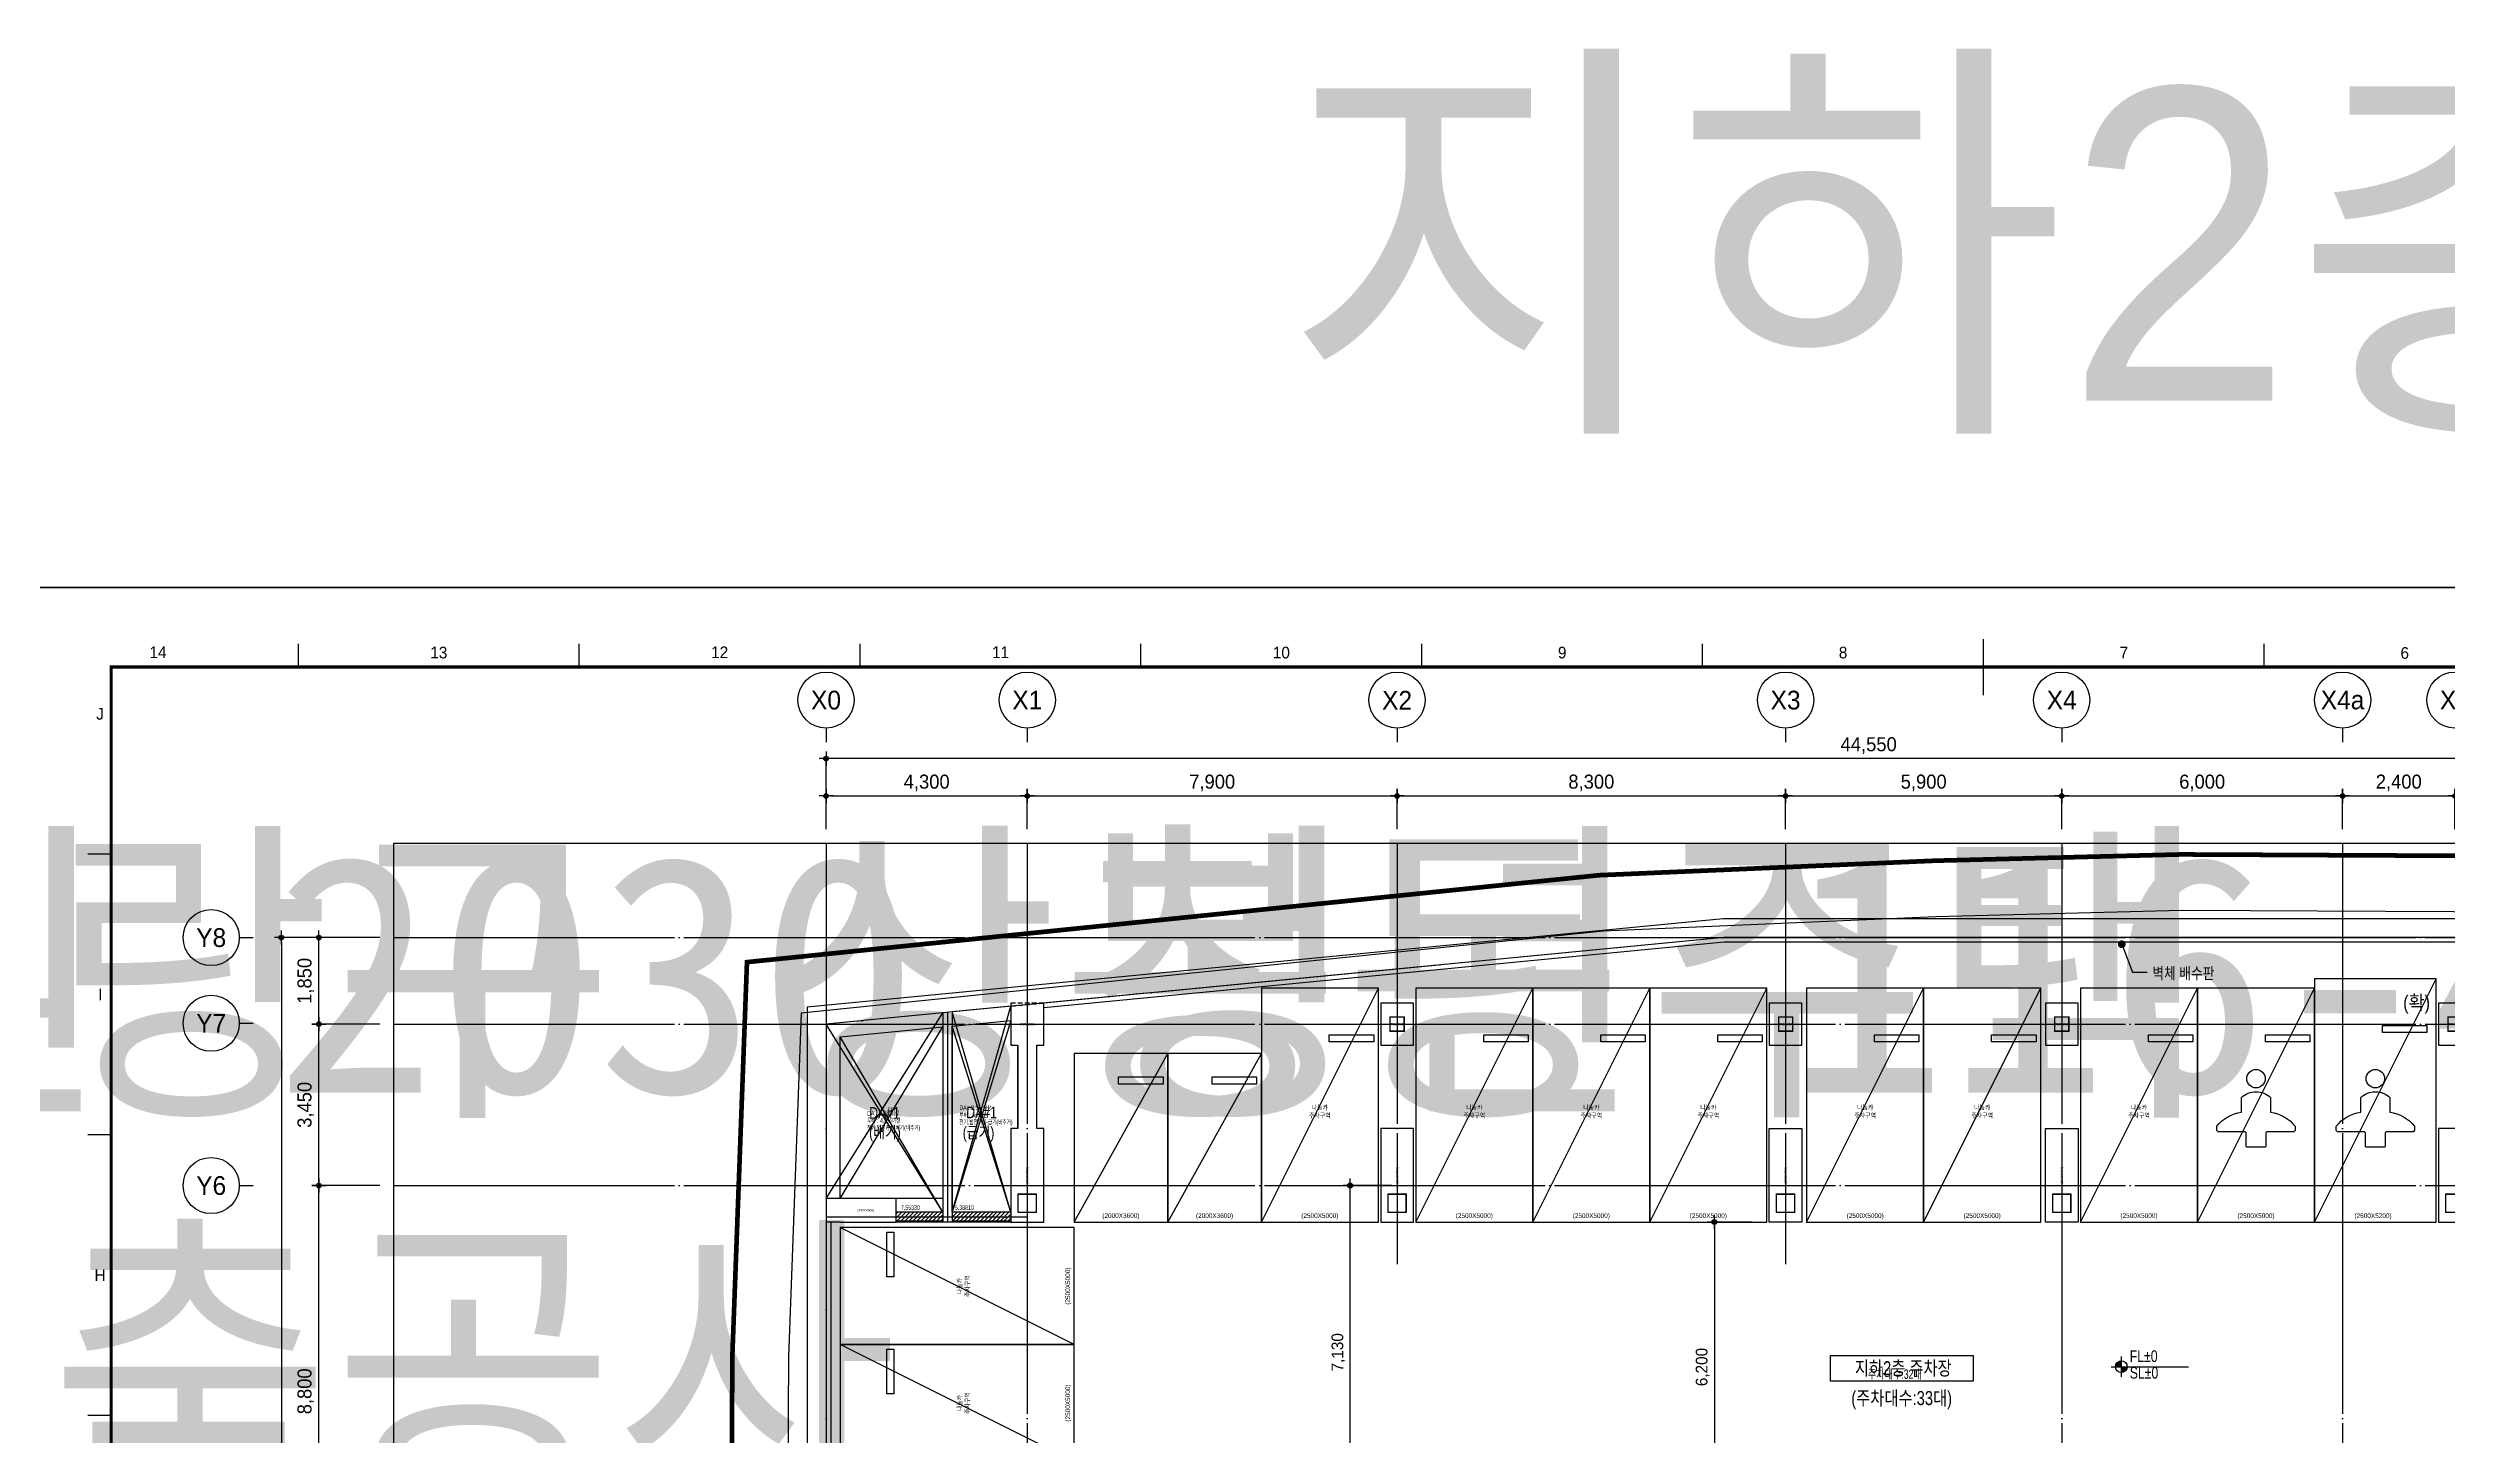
# Model space of a CAD drawing. Header units: millimetres. Extents: x 0 to 1390178, y 0 to 110113.
# Drawn here: x 252650 to 303924, y 41283 to 70935 of the extents above; entities that cross this region are included whole.
import ezdxf
from ezdxf.enums import TextEntityAlignment as Align
from ezdxf.xclip import XClip

# ---------------------------------------------------------------- set-up
doc = ezdxf.new("R2018")
doc.units = ezdxf.units.MM
doc.header["$LTSCALE"] = 100
doc.header["$XCLIPFRAME"] = 0
for name, pattern in [('X - 평면도$0$CEN', [62, 60, -1, 0, -1]), ('X - 평면도$0$HID', [1.5, 1, -0.5]), ('X - 평면도$0$PHANTOM2', [50, 40, -2, 2, -2, 2, -2])]:
    doc.linetypes.add(name, pattern=pattern)
doc.layers.get('DEFPOINTS').update_dxf_attribs({"color": 145})
for name, color, linetype in [('AA-MKXM', 7, 'Continuous'), ('AA-XXXX-DIMS', 7, 'Continuous'), ('AA-XXXX-TEXT', 3, 'Continuous'), ('DIM', 7, 'Continuous'), ('SYM', 7, 'Continuous'), ('X - SHEET$0$AA-BORD-FORM', 7, 'Continuous'), ('X - SHEET$0$AA-BORD-TEXT', 3, 'Continuous'), ('X - 평면도$0$! □-COL', 2, 'Continuous'), ('X - 평면도$0$0-구역계', 1, 'Continuous'), ('X - 평면도$0$A-FIN', 8, 'Continuous'), ('X - 평면도$0$A-OPEN', 9, 'X - 평면도$0$CEN'), ('X - 평면도$0$AA-WAXM-BLOK', 3, 'Continuous'), ('X - 평면도$0$AA-WAXM-CONC', 2, 'Continuous'), ('X - 평면도$0$AA-XXXX-CNTL', 1, 'X - 평면도$0$CEN'), ('X - 평면도$0$AA-XXXX-PARK', 8, 'Continuous'), ('X - 평면도$0$AA-XXXX-PATT', 8, 'Continuous'), ('X - 평면도$0$H7', 7, 'X - 평면도$0$HID'), ('X - 평면도$0$TEXT', 3, 'Continuous'), ('X - 평면도$0$벽배수판', 6, 'Continuous')]:
    doc.layers.add(name, color=color, linetype=linetype)
doc.layers.add('X - 평면도$0$DEFPOINT', color=163, linetype='Continuous', plot=False)
doc.styles.add('HAUD01', font='Dotum.ttf')
doc.styles.get("Standard").update_dxf_attribs({"font": 'Dotum.ttf'})
doc.styles.add('X - SHEET$0$HAUD01', font='Dotum.ttf')
doc.styles.add('X - 평면도$0$HAUD01', font='Dotum.ttf')
doc.styles.add('X - 평면도$0$STANDARD', font='Dotum.ttf')
doc.dimstyles.new('HAUD-100', dxfattribs={"dimscale": 100, "dimtxt": 3, "dimasz": 1, "dimexe": 0, "dimexo": 3, "dimgap": 1, "dimtad": 1, "dimdec": 0, "dimdsep": 46, "dimlunit": 6, "dimtxsty": 'HAUD01', "dimblk": 'DIMDOT', "dimcen": 2.5, "dimdle": 1.5, "dimclrd": 7, "dimclre": 7, "dimclrt": 3, "dimadec": 0, "dimazin": 0, "dimtfac": 1, "dimtdec": 0, "dimtix": 1, "dimtmove": 2, "dimatfit": 3, "dimfxl": 1, "dimtvp": 1, "dimtolj": 1, "dimtzin": 0, "dimarcsym": 0})
doc.dimstyles.new('HAUD-80', dxfattribs={"dimscale": 100, "dimtxt": 2.5, "dimasz": 0.5, "dimexe": 0, "dimexo": 1.5, "dimgap": 1, "dimtad": 1, "dimdec": 0, "dimdsep": 46, "dimlunit": 6, "dimtxsty": 'HAUD01', "dimblk": 'Z_DOT', "dimcen": 2.5, "dimdle": 1.5, "dimclrd": 7, "dimclre": 7, "dimclrt": 4, "dimadec": 0, "dimazin": 0, "dimtfac": 1, "dimtdec": 0, "dimtix": 1, "dimtmove": 2, "dimatfit": 3, "dimfxl": 1, "dimtvp": 1, "dimtolj": 1, "dimtzin": 0, "dimarcsym": 0})

# ---------------------------------------------------------------- blocks, each defined once
blk = doc.blocks.new('X - SHEET$0$HAUDsheetV')
at = {"layer": 'X - SHEET$0$AA-BORD-FORM', "color": 2}
for p, q in [((61, 577), (61, 582)), ((121, 577), (121, 582)), ((181, 577), (181, 582)), ((241, 577), (241, 582)), ((301, 577), (301, 582)), ((361, 577), (361, 582)), ((421, 571), (421, 583)), ((481, 577), (481, 582)), ((21, 537), (16, 537)), ((21, 477), (16, 477)), ((21, 417), (16, 417))]:
    blk.add_line(p, q, dxfattribs=at)
at = {"layer": 'X - SHEET$0$AA-BORD-FORM', "color": 1}
blk.add_lwpolyline([(1, 0), (841, 0), (841, 594), (1, 594)], close=True, dxfattribs=at)
at = {"layer": 'X - SHEET$0$AA-BORD-FORM', "color": 2, "const_width": 0.682}
blk.add_lwpolyline([(21, 17), (21, 577), (821, 577), (821, 17)], close=True, dxfattribs=at)
at = {"layer": 'X - SHEET$0$AA-BORD-TEXT', "color": 7, "style": 'X - SHEET$0$HAUD01'}
for s, p in [('14', (31, 580.17)), ('13', (91, 580.1)), ('12', (151, 580.17)), ('11', (211, 580.17)), ('10', (271, 580.1)), ('9', (331, 580.1)), ('8', (391, 580.1)), ('7', (451, 580.1)), ('6', (511, 580.02)), ('J', (18.63, 567)), ('I', (18.67, 507)), ('H', (18.63, 447))]:
    blk.add_text(s, height=2.5, dxfattribs=at).set_placement(p, align=Align.MIDDLE_CENTER)
at = {"layer": 'X - SHEET$0$AA-BORD-TEXT', "color": 3, "style": 'X - SHEET$0$HAUD01'}
for tag, p in [('PJCode', (786, 567.94)), ('작성자', (786.11, 194.82)), ('검토자', (786.11, 181.82)), ('최종검토자', (786.11, 168.82)), ('승인자', (786.11, 155.82)), ('일자', (786.83, 144.02)), ('개정번호', (812, 65.92))]:
    blk.add_attdef(tag, text='', height=3, dxfattribs=at).set_placement(p, align=Align.MIDDLE_CENTER)
at = {"layer": 'X - SHEET$0$AA-BORD-TEXT', "color": 3, "lineweight": 30, "flags": 104}
blk.add_attdef('PJTitle', text='', height=4, dxfattribs=at).set_placement((787.25, 536.62), align=Align.MIDDLE_CENTER)
blk = doc.blocks.new('X - SHEET')
ref = blk.add_blockref('X - SHEET$0$HAUDsheetV', (-100, 0), dxfattribs=dict(xscale=100, yscale=100, zscale=100))
lines = blk.add_mtext('중랑구 상봉동 116-49번지 일원 2030 청년주택 \\P신축공사', dxfattribs={"layer": 'X - SHEET$0$AA-BORD-TEXT', "color": 3, "insert": (78625, 53662), "char_height": 5056.52, "attachment_point": 1})
ref.add_attrib('PJTitle', '', (78625, 53662), dxfattribs={"flags": 104}).embed_mtext(lines)
blk = doc.blocks.new('DIMDOT')
at = {"layer": 'AA-XXXX-DIMS'}
for p, q in [((-1.5, 0), (1.5, 0)), ((0, -1.5), (0, 1.5))]:
    blk.add_line(p, q, dxfattribs=at)
for radius in [0.5, 0.25]:
    blk.add_circle((0, 0), radius, dxfattribs=at)
blk = doc.blocks.new('*D262')
at = {"color": 7, "lineweight": -2, "transparency": 16777216}
for p, q in [((-41817, 35787), (-41817, 36498)), ((-41717, 36498), (-34017, 36498)), ((-33917, 35787), (-33917, 36498))]:
    blk.add_line(p, q, dxfattribs=at)
at = {"layer": 'DEFPOINTS', "color": 0, "transparency": 16777216}
for p in [(-33917, 36498), (-41817, 35487, 0), (-33917, 35487, 0)]:
    blk.add_point(p, dxfattribs=at)
at = {"color": 7, "lineweight": -2, "transparency": 16777216, "xscale": 100, "yscale": 100, "zscale": 100, "rotation": 180}
blk.add_blockref('DIMDOT', (-41817, 36498), dxfattribs=at)
at = {"color": 7, "lineweight": -2, "transparency": 16777216, "xscale": 100, "yscale": 100, "zscale": 100}
blk.add_blockref('DIMDOT', (-33917, 36498), dxfattribs=at)
at = {"color": 3, "transparency": 16777216, "insert": (-37867, 36777), "char_height": 300, "attachment_point": 5, "style": 'HAUD01'}
blk.add_mtext('\\A1;7,900', dxfattribs=at)
blk = doc.blocks.new('*D263')
at = {"color": 7, "lineweight": -2, "transparency": 16777216}
for p, q in [((-46117, 35787), (-46117, 36498)), ((-46017, 36498), (-41917, 36498)), ((-41817, 35787), (-41817, 36498))]:
    blk.add_line(p, q, dxfattribs=at)
at = {"layer": 'DEFPOINTS', "color": 0, "transparency": 16777216}
for p in [(-41817, 36498), (-46117, 35487, 0), (-41817, 35487, 0)]:
    blk.add_point(p, dxfattribs=at)
at = {"color": 7, "lineweight": -2, "transparency": 16777216, "xscale": 100, "yscale": 100, "zscale": 100, "rotation": 180}
blk.add_blockref('DIMDOT', (-46117, 36498), dxfattribs=at)
at = {"color": 7, "lineweight": -2, "transparency": 16777216, "xscale": 100, "yscale": 100, "zscale": 100}
blk.add_blockref('DIMDOT', (-41817, 36498), dxfattribs=at)
at = {"color": 3, "transparency": 16777216, "insert": (-43967, 36777), "char_height": 300, "attachment_point": 5, "style": 'HAUD01'}
blk.add_mtext('\\A1;4,300', dxfattribs=at)
blk = doc.blocks.new('*D264')
at = {"color": 7, "lineweight": -2, "transparency": 16777216}
for p, q in [((-46117, 35787), (-46117, 37298)), ((-1667, 37298), (-46017, 37298)), ((-1567, 35787), (-1567, 37298))]:
    blk.add_line(p, q, dxfattribs=at)
at = {"layer": 'DEFPOINTS', "color": 0, "transparency": 16777216}
for p in [(-46117, 37298), (-46117, 35487, 0), (-1567, 35487, 0)]:
    blk.add_point(p, dxfattribs=at)
at = {"color": 7, "lineweight": -2, "transparency": 16777216, "xscale": 100, "yscale": 100, "zscale": 100, "rotation": 180}
blk.add_blockref('DIMDOT', (-46117, 37298), dxfattribs=at)
at = {"color": 7, "lineweight": -2, "transparency": 16777216, "xscale": 100, "yscale": 100, "zscale": 100}
blk.add_blockref('DIMDOT', (-1567, 37298), dxfattribs=at)
at = {"color": 3, "transparency": 16777216, "insert": (-23842, 37577), "char_height": 300, "attachment_point": 5, "style": 'HAUD01'}
blk.add_mtext('\\A1;44,550', dxfattribs=at)
blk = doc.blocks.new('*D265')
at = {"color": 7, "lineweight": -2, "transparency": 16777216}
for p, q in [((-33917, 35787), (-33917, 36498)), ((-33817, 36498), (-25717, 36498)), ((-25617, 35787), (-25617, 36498))]:
    blk.add_line(p, q, dxfattribs=at)
at = {"layer": 'DEFPOINTS', "color": 0, "transparency": 16777216}
for p in [(-25617, 36498), (-33917, 35487, 0), (-25617, 35487, 0)]:
    blk.add_point(p, dxfattribs=at)
at = {"color": 7, "lineweight": -2, "transparency": 16777216, "xscale": 100, "yscale": 100, "zscale": 100, "rotation": 180}
blk.add_blockref('DIMDOT', (-33917, 36498), dxfattribs=at)
at = {"color": 7, "lineweight": -2, "transparency": 16777216, "xscale": 100, "yscale": 100, "zscale": 100}
blk.add_blockref('DIMDOT', (-25617, 36498), dxfattribs=at)
at = {"color": 3, "transparency": 16777216, "insert": (-29767, 36777), "char_height": 300, "attachment_point": 5, "style": 'HAUD01'}
blk.add_mtext('\\A1;8,300', dxfattribs=at)
blk = doc.blocks.new('*D266')
at = {"color": 7, "lineweight": -2, "transparency": 16777216}
for p, q in [((-25617, 35787), (-25617, 36498)), ((-25517, 36498), (-19817, 36498)), ((-19717, 35787), (-19717, 36498))]:
    blk.add_line(p, q, dxfattribs=at)
at = {"layer": 'DEFPOINTS', "color": 0, "transparency": 16777216}
for p in [(-19717, 36498), (-25617, 35487, 0), (-19717, 35487, 0)]:
    blk.add_point(p, dxfattribs=at)
at = {"color": 7, "lineweight": -2, "transparency": 16777216, "xscale": 100, "yscale": 100, "zscale": 100, "rotation": 180}
blk.add_blockref('DIMDOT', (-25617, 36498), dxfattribs=at)
at = {"color": 7, "lineweight": -2, "transparency": 16777216, "xscale": 100, "yscale": 100, "zscale": 100}
blk.add_blockref('DIMDOT', (-19717, 36498), dxfattribs=at)
at = {"color": 3, "transparency": 16777216, "insert": (-22667, 36777), "char_height": 300, "attachment_point": 5, "style": 'HAUD01'}
blk.add_mtext('\\A1;5,900', dxfattribs=at)
blk = doc.blocks.new('*D267')
at = {"color": 7, "lineweight": -2, "transparency": 16777216}
for p, q in [((-19717, 35787), (-19717, 36498)), ((-19617, 36498), (-13817, 36498)), ((-13717, 35787), (-13717, 36498))]:
    blk.add_line(p, q, dxfattribs=at)
at = {"layer": 'DEFPOINTS', "color": 0, "transparency": 16777216}
for p in [(-13717, 36498), (-19717, 35487, 0), (-13717, 35487, 0)]:
    blk.add_point(p, dxfattribs=at)
at = {"color": 7, "lineweight": -2, "transparency": 16777216, "xscale": 100, "yscale": 100, "zscale": 100, "rotation": 180}
blk.add_blockref('DIMDOT', (-19717, 36498), dxfattribs=at)
at = {"color": 7, "lineweight": -2, "transparency": 16777216, "xscale": 100, "yscale": 100, "zscale": 100}
blk.add_blockref('DIMDOT', (-13717, 36498), dxfattribs=at)
at = {"color": 3, "transparency": 16777216, "insert": (-16717, 36777), "char_height": 300, "attachment_point": 5, "style": 'HAUD01'}
blk.add_mtext('\\A1;6,000', dxfattribs=at)
blk = doc.blocks.new('*D268')
at = {"color": 7, "lineweight": -2, "transparency": 16777216}
for p, q in [((-11317, 35787), (-11317, 36498)), ((-11217, 36498), (-6567, 36498)), ((-6467, 35787), (-6467, 36498))]:
    blk.add_line(p, q, dxfattribs=at)
at = {"layer": 'DEFPOINTS', "color": 0, "transparency": 16777216}
for p in [(-6467, 36498), (-11317, 35487, 0), (-6467, 35487, 0)]:
    blk.add_point(p, dxfattribs=at)
at = {"color": 7, "lineweight": -2, "transparency": 16777216, "xscale": 100, "yscale": 100, "zscale": 100, "rotation": 180}
blk.add_blockref('DIMDOT', (-11317, 36498), dxfattribs=at)
at = {"color": 7, "lineweight": -2, "transparency": 16777216, "xscale": 100, "yscale": 100, "zscale": 100}
blk.add_blockref('DIMDOT', (-6467, 36498), dxfattribs=at)
at = {"color": 3, "transparency": 16777216, "insert": (-8892, 36777), "char_height": 300, "attachment_point": 5, "style": 'HAUD01'}
blk.add_mtext('\\A1;4,850', dxfattribs=at)
blk = doc.blocks.new('*D270')
at = {"color": 7, "lineweight": -2, "transparency": 16777216}
for p, q in [((-55653, 31621), (-56953, 31621)), ((-56953, 28271), (-56953, 31521)), ((-55653, 28171), (-56953, 28171))]:
    blk.add_line(p, q, dxfattribs=at)
at = {"layer": 'DEFPOINTS', "color": 0, "transparency": 16777216}
for p in [(-56953, 31621), (-55353, 31621, 0), (-55353, 28171, 0)]:
    blk.add_point(p, dxfattribs=at)
at = {"color": 7, "lineweight": -2, "transparency": 16777216, "xscale": 100, "yscale": 100, "zscale": 100}
for p, rotation in [((-56953, 31621), 90), ((-56953, 28171), 270)]:
    blk.add_blockref('DIMDOT', p, dxfattribs=dict(at, rotation=rotation))
at = {"color": 3, "transparency": 16777216, "insert": (-57232, 29896), "char_height": 300, "attachment_point": 5, "rotation": 90, "style": 'HAUD01'}
blk.add_mtext('\\A1;3,450', dxfattribs=at)
blk = doc.blocks.new('*D271')
at = {"color": 7, "lineweight": -2, "transparency": 16777216}
for p, q in [((-55653, 33471), (-57753, 33471)), ((-57753, 33371), (-57753, -13459)), ((-55653, -13559), (-57753, -13559))]:
    blk.add_line(p, q, dxfattribs=at)
at = {"layer": 'DEFPOINTS', "color": 0, "transparency": 16777216}
for p in [(-55353, 33471, 0), (-57753, -13559), (-55353, -13559, 0)]:
    blk.add_point(p, dxfattribs=at)
at = {"color": 7, "lineweight": -2, "transparency": 16777216, "xscale": 100, "yscale": 100, "zscale": 100}
for p, rotation in [((-57753, 33471), 90), ((-57753, -13559), 270)]:
    blk.add_blockref('DIMDOT', p, dxfattribs=dict(at, rotation=rotation))
at = {"color": 3, "transparency": 16777216, "insert": (-58032, 9956), "char_height": 300, "attachment_point": 5, "rotation": 90, "style": 'HAUD01'}
blk.add_mtext('\\A1;47,030', dxfattribs=at)
blk = doc.blocks.new('*D272')
at = {"color": 7, "lineweight": -2, "transparency": 16777216}
for p, q in [((-55653, 33471), (-56953, 33471)), ((-56953, 31721), (-56953, 33371)), ((-55653, 31621), (-56953, 31621))]:
    blk.add_line(p, q, dxfattribs=at)
at = {"layer": 'DEFPOINTS', "color": 0, "transparency": 16777216}
for p in [(-56953, 33471), (-55353, 33471, 0), (-55353, 31621, 0)]:
    blk.add_point(p, dxfattribs=at)
at = {"color": 7, "lineweight": -2, "transparency": 16777216, "xscale": 100, "yscale": 100, "zscale": 100}
for p, rotation in [((-56953, 33471), 90), ((-56953, 31621), 270)]:
    blk.add_blockref('DIMDOT', p, dxfattribs=dict(at, rotation=rotation))
at = {"color": 3, "transparency": 16777216, "insert": (-57232, 32546), "char_height": 300, "attachment_point": 5, "rotation": 90, "style": 'HAUD01'}
blk.add_mtext('\\A1;1,850', dxfattribs=at)
blk = doc.blocks.new('*D273')
at = {"color": 7, "lineweight": -2, "transparency": 16777216}
for p, q in [((-55653, 28171), (-56953, 28171)), ((-56953, 19471), (-56953, 28071)), ((-55653, 19371), (-56953, 19371))]:
    blk.add_line(p, q, dxfattribs=at)
at = {"layer": 'DEFPOINTS', "color": 0, "transparency": 16777216}
for p in [(-56953, 28171), (-55353, 28171, 0), (-55353, 19371, 0)]:
    blk.add_point(p, dxfattribs=at)
at = {"color": 7, "lineweight": -2, "transparency": 16777216, "xscale": 100, "yscale": 100, "zscale": 100}
for p, rotation in [((-56953, 28171), 90), ((-56953, 19371), 270)]:
    blk.add_blockref('DIMDOT', p, dxfattribs=dict(at, rotation=rotation))
at = {"color": 3, "transparency": 16777216, "insert": (-57232, 23771), "char_height": 300, "attachment_point": 5, "rotation": 90, "style": 'HAUD01'}
blk.add_mtext('\\A1;8,800', dxfattribs=at)
blk = doc.blocks.new('*D301')
at = {"color": 7, "lineweight": -2, "transparency": 16777216}
for p, q in [((-13717, 35787), (-13717, 36498)), ((-13617, 36498), (-11417, 36498)), ((-11317, 35787), (-11317, 36498))]:
    blk.add_line(p, q, dxfattribs=at)
at = {"layer": 'DEFPOINTS', "color": 0, "transparency": 16777216}
for p in [(-11317, 36498), (-13717, 35487), (-11317, 35487)]:
    blk.add_point(p, dxfattribs=at)
at = {"color": 7, "lineweight": -2, "transparency": 16777216, "xscale": 100, "yscale": 100, "zscale": 100, "rotation": 180}
blk.add_blockref('DIMDOT', (-13717, 36498), dxfattribs=at)
at = {"color": 7, "lineweight": -2, "transparency": 16777216, "xscale": 100, "yscale": 100, "zscale": 100}
blk.add_blockref('DIMDOT', (-11317, 36498), dxfattribs=at)
at = {"color": 3, "transparency": 16777216, "insert": (-12517, 36777), "char_height": 300, "attachment_point": 5, "style": 'HAUD01'}
blk.add_mtext('\\A1;2,400', dxfattribs=at)
blk = doc.blocks.new('Z_DOT')
at = {"layer": 'DIM', "color": 0}
for p, q in [((-3, 0), (3, 0)), ((0, -3), (0, 3))]:
    blk.add_line(p, q, dxfattribs=at)
for radius in [1.05, 0.525]:
    blk.add_circle((0, 0), radius, dxfattribs=at)
blk = doc.blocks.new('*D49')
at = {"layer": 'DEFPOINTS', "color": 0, "transparency": 16777216}
for p in [(289194, 45837), (288250, 39637), (289194, 39637)]:
    blk.add_point(p, dxfattribs=at)
at = {"layer": 'DIM', "color": 7, "lineweight": -2, "transparency": 16777216}
for p, q in [((289044, 45837), (288250, 45837)), ((288250, 45787), (288250, 39687)), ((289044, 39637), (288250, 39637))]:
    blk.add_line(p, q, dxfattribs=at)
at = {"layer": 'DIM', "color": 7, "lineweight": -2, "transparency": 16777216, "xscale": 50, "yscale": 50, "zscale": 50}
for p, rotation in [((288250, 45837), 90), ((288250, 39637), 270)]:
    blk.add_blockref('Z_DOT', p, dxfattribs=dict(at, rotation=rotation))
at = {"layer": 'DIM', "color": 4, "transparency": 16777216, "insert": (288001, 42737), "char_height": 250, "attachment_point": 5, "rotation": 90, "style": 'HAUD01'}
blk.add_mtext('\\A1;6,200', dxfattribs=at)
blk = doc.blocks.new('$0$C1E7A367F')
at = {"layer": 'SYM'}
h = blk.add_hatch(color=256, dxfattribs=at)
h.paths.add_polyline_path([(-800, 0), (0, 0), (0, 800, 0.4142136)])
h.paths.add_polyline_path([(0, 0), (0, -800, 0.4142136), (800, 0)])
for p, q in [((0, -1400), (0, 1400)), ((-1400, 0), (9181, 0))]:
    blk.add_line(p, q, dxfattribs=at)
blk.add_circle((0, 0), 800, dxfattribs=at)
blk = doc.blocks.new('X - 평면도$0$A$C2C986C9A')
at = {"layer": 'X - 평면도$0$DEFPOINT'}
for p, q in [((-1200, 0), (995, 3669)), ((2450, 3809), (1195, -290)), ((2450, -290), (1195, 3688)), ((995, -290), (-1200, 3457))]:
    blk.add_line(p, q, dxfattribs=at)
blk.add_lwpolyline([(995, 0), (-1200, 0), (-1200, 3457), (995, 3669), (995, 0)], dxfattribs=at)
blk.add_lwpolyline([(2450, 3809), (2450, 3280), (2600, 3280), (2600, 1500), (2450, 1500), (2450, -290), (1195, -290), (1195, 3688)], close=True, dxfattribs=at)
at = {"layer": 'X - 평면도$0$DEFPOINT', "style": 'X - 평면도$0$HAUD01', "width": 0.7}
for s, p in [('루버 : 4.4㎡이상', (-621, 1671)), ('전기,발전기실-배기(비주거)', (-621, 1516)), ('DA : 2.2㎡이상', (-621, 1826)), ('루버 : 5㎡이상', (1350, 1791)), ('전기,발전기실-급기(비주거)', (1350, 1636)), ('DA : 2.5㎡이상', (1350, 1946)), (' 7.55330', (70, -191)), (' 5.38810', (1223, -191))]:
    blk.add_text(s, height=100, dxfattribs=at).set_placement(p, align=Align.MIDDLE_LEFT)
blk = doc.blocks.new('X - 평면도$0$A$C131C07CB')
at = {"layer": 'X - 평면도$0$0-구역계', "color": 1, "linetype": 'X - 평면도$0$PHANTOM2', "const_width": 100, "flags": 128}
blk.add_lwpolyline([(50108, 50546), (32940, 50631), (27658, 50496), (20509, 50187), (2300, 48329), (1988, 39918), (1940, 31390), (1399, 24265), (272, 6596), (50, 108), (11256, 50), (11486, 6795), (29909, 7122), (29397, 12805), (50106, 15382)], close=True, dxfattribs=at)
at = {"layer": 'X - 평면도$0$DEFPOINT'}
for points in [[(50108, 50546), (32940, 50631), (27658, 50496), (20509, 50187), (2300, 48329), (1988, 39918), (1940, 31390), (1399, 24265), (272, 6596), (50, 108), (11256, 50), (11486, 6795), (29909, 7122), (29397, 12805), (50106, 15382)], [(48908, 49352), (32952, 49431), (27700, 49296), (20596, 48990), (3461, 47241), (3188, 39892), (3140, 31341), (2596, 24182), (1470, 6537), (1291, 1301), (10096, 1256), (10325, 7974), (28598, 8299), (28098, 13852), (48906, 16442)]]:
    blk.add_lwpolyline(points, close=True, dxfattribs=at)
blk = doc.blocks.new('X - 평면도$0$A$C71146A48')
at = {"layer": 'X - 평면도$0$AA-XXXX-PARK', "ltscale": 5}
blk.add_line((5000, 0), (0, 2500), dxfattribs=at)
for points in [[(5000, 0), (5000, 2500), (0, 2500), (0, 0)], [(1000, 2400), (1150, 2400), (1150, 1450), (1000, 1450)]]:
    blk.add_lwpolyline(points, close=True, dxfattribs=at)
at = {"layer": 'X - 평면도$0$AA-XXXX-PARK', "ltscale": 5, "style": 'X - 평면도$0$HAUD01', "width": 0.9}
for s, p in [('나눔카', (2550, 1250)), ('주차구역', (2721, 1250))]:
    blk.add_text(s, height=100, rotation=90, dxfattribs=at).set_placement(p, align=Align.MIDDLE_CENTER)
at = {"layer": 'X - 평면도$0$DEFPOINT', "style": 'X - 평면도$0$HAUD01', "width": 0.9}
blk.add_text('(2500X5000)', height=100, rotation=90, dxfattribs=at).set_placement((4864, 1250), align=Align.MIDDLE_CENTER)
blk = doc.blocks.new('X - 평면도$0$A$C16F50D1D')
at = {"layer": 'X - 평면도$0$AA-XXXX-PARK'}
blk.add_line((0, 2600), (5200, 0), dxfattribs=at)
for points in [[(0, 2600), (0, 0), (5200, 0), (5200, 2600)], [(4200, 200), (4050, 200), (4050, 1150), (4200, 1150)]]:
    blk.add_lwpolyline(points, close=True, dxfattribs=at)
at = {"layer": 'X - 평면도$0$AA-XXXX-PARK', "elevation": 0}
blk.add_lwpolyline([(2351, 1611), (2661, 1611, -0.208559), (2782, 1300, -0.208559), (2661, 989), (2351, 989, -0.196166), (2048, 466), (1958, 466, -0.414214), (1930, 494), (1930, 1060, 0.414214), (1903, 1088), (1627, 1088, -0.414214), (1600, 1115), (1600, 1485, -0.414214), (1627, 1512), (1903, 1512, 0.414214), (1930, 1540), (1930, 2106, -0.414214), (1958, 2134), (2048, 2134, -0.196166)], format="xyb", close=True, dxfattribs=at)
at = {"layer": 'X - 평면도$0$AA-XXXX-PARK'}
blk.add_circle((3064, 1300, 0), 197, dxfattribs=at)
at = {"layer": 'X - 평면도$0$DEFPOINT', "style": 'X - 평면도$0$HAUD01', "width": 0.9}
blk.add_text('(2600X5200)', height=100, rotation=270, dxfattribs=at).set_placement((134, 1350), align=Align.MIDDLE_CENTER)
at = {"layer": 'X - 평면도$0$TEXT', "style": 'X - 평면도$0$HAUD01', "width": 0.9}
blk.add_text('(확)', height=300, rotation=270, dxfattribs=at).set_placement((4694, 419), align=Align.MIDDLE_CENTER)
blk = doc.blocks.new('X - 평면도$0$A$C1829442D')
at = {"layer": 'X - 평면도$0$AA-XXXX-PARK'}
blk.add_line((0, 0), (2500, 5000), dxfattribs=at)
for points in [[(0, 0), (2500, 0), (2500, 5000), (0, 5000)], [(2400, 4000), (2400, 3850), (1450, 3850), (1450, 4000)]]:
    blk.add_lwpolyline(points, close=True, dxfattribs=at)
at = {"layer": 'X - 평면도$0$AA-XXXX-PARK', "elevation": 0}
blk.add_lwpolyline([(939, 2351), (939, 2661, -0.208559), (1250, 2782, -0.208559), (1561, 2661), (1561, 2351, -0.196166), (2084, 2048), (2084, 1958, -0.414214), (2056, 1930), (1490, 1930, 0.414214), (1462, 1903), (1462, 1628, -0.414214), (1435, 1600), (1065, 1600, -0.414214), (1038, 1628), (1038, 1903, 0.414214), (1010, 1930), (444, 1930, -0.414214), (416, 1958), (416, 2048, -0.196166)], format="xyb", close=True, dxfattribs=at)
at = {"layer": 'X - 평면도$0$AA-XXXX-PARK'}
blk.add_circle((1250, 3064, 0), 197, dxfattribs=at)
at = {"layer": 'X - 평면도$0$DEFPOINT', "style": 'X - 평면도$0$HAUD01', "width": 0.9}
blk.add_text('(2500X5000)', height=100, dxfattribs=at).set_placement((1250, 134), align=Align.MIDDLE_CENTER)
blk = doc.blocks.new('X - 평면도$0$A$C74ea2da9')
at = {"layer": 'X - 평면도$0$AA-XXXX-PARK', "ltscale": 5}
blk.add_line((-2000, 0), (0, 3600), dxfattribs=at)
for points in [[(-2000, 0), (0, 0), (0, 3600), (-2000, 3600)], [(-100, 3100), (-100, 2950), (-1050, 2950), (-1050, 3100)]]:
    blk.add_lwpolyline(points, close=True, dxfattribs=at)
at = {"layer": 'X - 평면도$0$DEFPOINT', "style": 'X - 평면도$0$HAUD01', "width": 0.9}
blk.add_text('(2000X3600)', height=100, dxfattribs=at).set_placement((-1000, 136), align=Align.MIDDLE_CENTER)
blk = doc.blocks.new('X - 평면도$0$ㅁ-400X400X9X9')
at = {"layer": 'X - 평면도$0$! □-COL', "lineweight": 9, "flags": 128}
for points in [[(143814, 359875), (144214, 359875), (144214, 359884), (143814, 359884)], [(143814, 359493), (143823, 359493), (143823, 359875), (143814, 359875)], [(143814, 359493), (144214, 359493), (144214, 359484), (143814, 359484)], [(144214, 359493), (144205, 359493), (144205, 359875), (144214, 359875)]]:
    blk.add_lwpolyline(points, close=True, dxfattribs=at)
blk = doc.blocks.new('X - 평면도$0$ㅁ-310X310X9X9')
at = {"layer": 'X - 평면도$0$! □-COL', "lineweight": 9, "elevation": 0, "flags": 128}
for points in [[(295854, -66584), (296164, -66584), (296164, -66575), (295854, -66575)], [(295854, -66876), (295863, -66876), (295863, -66584), (295854, -66584)], [(296164, -66876), (296155, -66876), (296155, -66584), (296164, -66584)], [(295854, -66876), (296164, -66876), (296164, -66885), (295854, -66885)]]:
    blk.add_lwpolyline(points, close=True, dxfattribs=at)
blk = doc.blocks.new('X - 평면도$0$A$C69CA1AF6')
for name, p in [('X - 평면도$0$ㅁ-310X310X9X9', (-329926, 98351, 0)), ('X - 평면도$0$ㅁ-400X400X9X9', (-185832, -331893)), ('X - 평면도$0$ㅁ-400X400X9X9', (-177932, -331893))]:
    blk.add_blockref(name, p)
blk = doc.blocks.new('X - 평면도$0$A$C74DE3231')
for name, p in [('X - 평면도$0$ㅁ-310X310X9X9', (-299776, 98451, 0)), ('X - 평면도$0$ㅁ-310X310X9X9', (-321626, 98351, 0)), ('X - 평면도$0$ㅁ-310X310X9X9', (-315726, 98351, 0)), ('X - 평면도$0$ㅁ-310X310X9X9', (-307326, 98351, 0)), ('X - 평면도$0$ㅁ-400X400X9X9', (-169632, -331893)), ('X - 평면도$0$ㅁ-400X400X9X9', (-163732, -331893)), ('X - 평면도$0$ㅁ-400X400X9X9', (-155332, -331893)), ('X - 평면도$0$ㅁ-400X400X9X9', (-148332, -331943))]:
    blk.add_blockref(name, p)
blk = doc.blocks.new('*U1034')
at = {"layer": 'X - 평면도$0$AA-WAXM-CONC'}
for p, q in [((0, 831), (0, 0)), ((700, 0), (700, 898)), ((0, 0), (0, 0)), ((0, 0), (150, 0)), ((550, 0), (700, 0))]:
    blk.add_line(p, q, dxfattribs=at)
at = {"layer": 'X - 평면도$0$H7'}
for p, q in [((700, 900), (0, 900)), ((0, 900), (0, 831)), ((700, 898), (700, 900))]:
    blk.add_line(p, q, dxfattribs=at)
at = {"layer": 'X - 평면도$0$DEFPOINT', "style": 'X - 평면도$0$STANDARD'}
blk.add_text('(700X900)', height=50, dxfattribs=at).set_placement((350, 450), align=Align.MIDDLE_CENTER)
blk = doc.blocks.new('X - 평면도$0$A$Cffe2dd20')
at = {"layer": 'X - 평면도$0$AA-WAXM-CONC'}
for p, q in [((-26952, 33871), (-46517, 31984)), ((-1167, 33871), (-26952, 33871)), ((-26933, 33471), (-41467, 32069)), ((-6877, 33471), (-26933, 33471)), ((-46517, 31984), (-46517, -13959)), ((-43622, 31861), (-46117, 31621)), ((-43622, 31861), (-43622, 27391)), ((-42167, 32002), (-43422, 31881)), ((-43422, 31881), (-43422, 27391)), ((-46117, 31621), (-46117, 27891)), ((-42017, 29391), (-42017, 31171)), ((-41617, 29391), (-41617, 31171)), ((-45817, 27891), (-46117, 27891)), ((-46117, 27391), (-46117, -8209)), ((-45817, 27391), (-46117, 27391)), ((-43422, 27391), (-43622, 27391))]:
    blk.add_line(p, q, dxfattribs=at)
at = {"layer": 'X - 평면도$0$DEFPOINT', "linetype": 'X - 평면도$0$HID'}
blk.add_line((-42167, 32002), (-41467, 32069), dxfattribs=at)
blk.add_blockref('*U1034', (-42167, 31171))
blk = doc.blocks.new('X - 평면도$0$B4~1F_COL')
at = {"layer": 'X - 평면도$0$AA-WAXM-CONC'}
for p, q in [((-76928, -23827), (-77628, -23827)), ((-77628, -23827), (-77628, -24727)), ((-76928, -24727), (-76928, -23827)), ((-68628, -23827), (-69328, -23827)), ((-69328, -23827), (-69328, -24727)), ((-68628, -24727), (-68628, -23827)), ((-62728, -23827), (-63428, -23827)), ((-63428, -23827), (-63428, -24727)), ((-62728, -24727), (-62728, -23827)), ((-54328, -23827), (-55028, -23827)), ((-55028, -23827), (-55028, -24727)), ((-77628, -24727), (-76928, -24727)), ((-69328, -24727), (-68628, -24727)), ((-63428, -24727), (-62728, -24727)), ((-55028, -24727), (-54328, -24727))]:
    blk.add_line(p, q, dxfattribs=at)
for points in [[(-85378, -26507), (-85528, -26507), (-85528, -28507), (-84828, -28507), (-84828, -26507), (-84978, -26507)], [(-89178, -28507), (-87978, -28507), (-87978, -28007), (-89178, -28007)]]:
    blk.add_lwpolyline(points, dxfattribs=at)
for points in [[(-77628, -28507), (-76928, -28507), (-76928, -26507), (-77628, -26507)], [(-69328, -28507), (-69328, -26507), (-68628, -26507), (-68628, -28507)], [(-63428, -28507), (-63428, -26507), (-62728, -26507), (-62728, -28507)], [(-54328, -28507), (-54328, -26507), (-55028, -26507), (-55028, -28507)]]:
    blk.add_lwpolyline(points, close=True, dxfattribs=at)
at = {"layer": 'X - 평면도$0$DEFPOINT', "style": 'X - 평면도$0$STANDARD'}
for s, p in [('(700X900)', (-77278, -24277)), ('(700X900)', (-68978, -24277)), ('(700X900)', (-63079, -24276)), ('(700X900)', (-54678, -24277)), ('(1900X500)', (-88628, -28257))]:
    blk.add_text(s, height=50, dxfattribs=at).set_placement(p, align=Align.MIDDLE_CENTER)
for p in [(-85178, -27507), (-77278, -27507), (-68978, -27507), (-63078, -27507)]:
    blk.add_text('(2000X700)', height=50, rotation=90, dxfattribs=at).set_placement(p, align=Align.MIDDLE_CENTER)
blk = doc.blocks.new('X - 평면도$0$A$C9949ff83')
at = {"layer": 'DEFPOINTS'}
for points in [[(0, 59400), (84000, 59400), (84000, 0), (0, 0)], [(2000, 1700), (75000, 1700), (75000, 57700), (2000, 57700)]]:
    blk.add_lwpolyline(points, close=True, dxfattribs=at)
blk = doc.blocks.new('X - 평면도', base_point=(-475.4, -286.7))
at = {"layer": 'X - 평면도$0$AA-XXXX-PATT'}
h = blk.add_hatch(dxfattribs=at)
h.set_pattern_fill('_USER', color=256, scale=60, angle=45, style=0, pattern_type=0)
h.set_pattern_definition([(45, (376645, -0.01), (-42.426407, 42.426407), [])])
h.paths.add_polyline_path([(416022, 60803.1), (416022, 60613.1), (417017, 60613.1), (417017, 60803.1)])
h = blk.add_hatch(dxfattribs=at)
h.set_pattern_fill('_USER', color=256, scale=60, angle=45, style=0, pattern_type=0)
h.set_pattern_definition([(45, (378000, -0.01), (-42.426407, 42.426407), [])])
h.paths.add_polyline_path([(417217, 60803.1), (417217, 60613.1), (418472, 60613.1), (418472, 60803.1)])
at = {"layer": 'DEFPOINTS'}
blk.add_lwpolyline([(405286.2, 68689.6), (466213.6, 68689.6), (466213.6, 19243.1), (405286.2, 19243.1)], close=True, dxfattribs=at)
at = {"layer": 'X - 평면도$0$A-FIN'}
for p, q in [((417017, 60593.1), (416022, 60593.1)), ((418472, 60593.1), (417217, 60593.1))]:
    blk.add_line(p, q, dxfattribs=at)
at = {"layer": 'X - 평면도$0$A-OPEN'}
for p, q in [((417217, 60803.1), (418472, 65204)), ((414522, 61093.1), (417017, 65063.7)), ((417017, 60803.1), (414522.6, 64823.1)), ((418472, 60803), (417217, 65082.9))]:
    blk.add_line(p, q, dxfattribs=at)
at = {"layer": 'X - 평면도$0$AA-WAXM-BLOK'}
for p, q in [((417017, 60803.1), (416022, 60803.1)), ((417017, 60613.1), (416022, 60613.1)), ((418472, 60803.1), (417217, 60803.1)), ((418472, 60613.1), (417217, 60613.1))]:
    blk.add_line(p, q, dxfattribs=at)
at = {"layer": 'X - 평면도$0$AA-XXXX-CNTL'}
for p, q in [((414522, 68689.6), (414522, 19243.1)), ((418822, 68689.6), (418822, 19243.1)), ((426722, 68689.6), (426722, 59693.1)), ((435022, 68689.6), (435022, 59693.1)), ((440922, 68689.6), (440922, 19243.1)), ((446922, 68689.6), (446922, 42623.1)), ((405286.2, 66673.1), (466213.6, 66673.1)), ((433706.4, 66673.1), (414522, 64823)), ((405286.2, 64823.1), (466213.6, 64823.1)), ((414522, 64823), (414522, 19643.1)), ((417117, 65073.8), (417117, 60593.1)), ((405286.2, 61373.1), (450572, 61373.1)), ((418822, 60698.1), (414522, 60698.1))]:
    blk.add_line(p, q, dxfattribs=at)
at = {"layer": 'X - 평면도$0$벽배수판'}
for p, q in [((433711.1, 66573.1), (419172, 65171)), ((452272, 66573.1), (433711.1, 66573.1)), ((414622, 60593.1), (414622, 26593.1))]:
    blk.add_line(p, q, dxfattribs=at)
for name, p in [('X - 평면도$0$A$C9949ff83', (397249.9, 14755.9)), ('X - 평면도$0$A$Cffe2dd20', (460639.2, 33202.2)), ('X - 평면도$0$B4~1F_COL', (504000, 89100)), ('X - 평면도$0$A$C1829442D', (443822, 60593.1)), ('X - 평면도$0$A$C2C986C9A', (416022, 61093.1)), ('X - 평면도$0$A$C69CA1AF6', (460639.2, 33202.2)), ('X - 평면도$0$A$C74DE3231', (460639.2, 33202.2)), ('X - 평면도$0$A$C74ea2da9', (421822, 60593.1)), ('X - 평면도$0$A$C74ea2da9', (423822, 60593.1)), ('X - 평면도$0$A$C71146A48', (414822, 57973.1)), ('X - 평면도$0$A$C71146A48', (414822, 55473.1))]:
    blk.add_blockref(name, p)
for name, p, rotation in [('X - 평면도$0$A$C16F50D1D', (448922, 60593.1), 90), ('X - 평면도$0$A$C71146A48', (423822, 65593.1), 270), ('X - 평면도$0$A$C71146A48', (427122, 65593.1), 270), ('X - 평면도$0$A$C71146A48', (429622, 65593.1), 270), ('X - 평면도$0$A$C71146A48', (432122, 65593.1), 270), ('X - 평면도$0$A$C71146A48', (435472, 65593.1), 270), ('X - 평면도$0$A$C71146A48', (437972, 65593.1), 270), ('X - 평면도$0$A$C71146A48', (441322, 65593.1), 270)]:
    blk.add_blockref(name, p, dxfattribs=dict(rotation=rotation))
at = {"layer": 'DEFPOINTS'}
blk.add_blockref('X - 평면도$0$A$C131C07CB', (410532.9, 17819.8), dxfattribs=at)
at = {"layer": 'X - 평면도$0$DEFPOINT', "style": 'X - 평면도$0$HAUD01', "width": 0.7}
for s, height, p in [(' 7.55330', 100, (416092.3, 60902.1)), (' 5.38810', 100, (417245, 60902.2)), ('주차대수:32대', 200, (436776.9, 57341.6))]:
    blk.add_text(s, height=height, dxfattribs=at).set_placement(p, align=Align.MIDDLE_LEFT)
blk = doc.blocks.new('*D628')
at = {"layer": 'DEFPOINTS', "color": 0, "transparency": 16777216}
for p in [(280469, 46617), (281512, 46617), (281512, 39487)]:
    blk.add_point(p, dxfattribs=at)
at = {"layer": 'DIM', "color": 7, "lineweight": -2, "transparency": 16777216}
for p, q in [((281362, 46617), (280469, 46617)), ((280469, 39537), (280469, 46567)), ((281362, 39487), (280469, 39487))]:
    blk.add_line(p, q, dxfattribs=at)
at = {"layer": 'DIM', "color": 7, "lineweight": -2, "transparency": 16777216, "xscale": 50, "yscale": 50, "zscale": 50}
for p, rotation in [((280469, 46617), 90), ((280469, 39487), 270)]:
    blk.add_blockref('Z_DOT', p, dxfattribs=dict(at, rotation=rotation))
at = {"layer": 'DIM', "color": 4, "transparency": 16777216, "insert": (280220, 43052), "char_height": 250, "attachment_point": 5, "rotation": 90, "style": 'HAUD01'}
blk.add_mtext('\\A1;7,130', dxfattribs=at)
blk = doc.blocks.new('저층부 치수')
at = {"layer": 'DIM'}
for p, q in [((-46117.2, 37948.3, 0), (-46117.2, 37648.3, 0)), ((-41817.2, 37948.3, 0), (-41817.2, 37648.3, 0)), ((-33917.2, 37948.3, 0), (-33917.2, 37648.3, 0)), ((-25617.2, 37948.3, 0), (-25617.2, 37648.3, 0)), ((-19717.2, 37948.3, 0), (-19717.2, 37648.3, 0)), ((-13717.2, 37948.3, 0), (-13717.2, 37648.3, 0)), ((-58653, 33470.9, 0), (-58353, 33470.9, 0)), ((-58653, 31640.9), (-58353, 31640.9)), ((-58653, 28170.9), (-58353, 28170.9))]:
    blk.add_line(p, q, dxfattribs=at)
for centre in [(-46117.2, 38548.3, 0), (-41817.2, 38548.3, 0), (-33917.2, 38548.3, 0), (-25617.2, 38548.3, 0), (-19717.2, 38548.3, 0), (-13717.2, 38548.3, 0), (-11317.2, 38548.3, 0), (-59253, 33470.9, 0), (-59253, 31640.9), (-59253, 28170.9)]:
    blk.add_circle(centre, 600, dxfattribs=at)
at = {"layer": 'DIM', "style": 'HAUD01'}
for s, p in [('X0', (-46117.2, 38548.3, 0)), ('X1', (-41817.2, 38548.3, 0)), ('X2', (-33917.2, 38548.3, 0)), ('X3', (-25617.2, 38548.3, 0)), ('X4', (-19717.2, 38548.3, 0)), ('X4a', (-13717.2, 38548.3, 0)), ('X5', (-11317.2, 38548.3, 0)), ('Y8', (-59253, 33470.9, 0)), ('Y7', (-59253, 31640.9)), ('Y6', (-59253, 28170.9))]:
    blk.add_text(s, height=400, dxfattribs=at).set_placement(p, align=Align.MIDDLE)
dim = blk.add_linear_dim(base=(-46117.2, 37298.3, 0), p1=(-1567.2, 35487.4), p2=(-46117.2, 35487.4), dimstyle='HAUD-100')
dim.commit()
dim.dimension.update_dxf_attribs({"geometry": '*D264', "text_midpoint": (-23842.2, 37577.4, 0)})
for base, p1, p2, angle, picture, middle in [((-41817.2, 36498.3, 0), (-46117.2, 35487.4), (-41817.2, 35487.4), 180, '*D263', (-43967.2, 36777.4, 0)), ((-33917.2, 36498.3, 0), (-41817.2, 35487.4), (-33917.2, 35487.4), 180, '*D262', (-37867.2, 36777.4, 0)), ((-25617.2, 36498.3, 0), (-33917.2, 35487.4), (-25617.2, 35487.4), 180, '*D265', (-29767.2, 36777.4, 0)), ((-19717.2, 36498.3, 0), (-25617.2, 35487.4), (-19717.2, 35487.4), 180, '*D266', (-22667.2, 36777.4, 0)), ((-13717.2, 36498.3, 0), (-19717.2, 35487.4), (-13717.2, 35487.4), 180, '*D267', (-16717.2, 36777.4, 0)), ((-6467.2, 36498.3, 0), (-11317.2, 35487.4), (-6467.2, 35487.4), 180, '*D268', (-8892.2, 36777.4, 0)), ((-57753, -13559.1, 0), (-55353, 33470.9), (-55353, -13559.1), 90, '*D271', (-58032.1, 9955.9, 0)), ((-56953, 33470.9, 0), (-55353, 31620.9), (-55353, 33470.9), 270, '*D272', (-57232.1, 32545.9, 0)), ((-56953, 31620.9, 0), (-55353, 28170.9), (-55353, 31620.9), 270, '*D270', (-57232.1, 29895.9, 0)), ((-56953, 28170.9, 0), (-55353, 19370.9), (-55353, 28170.9), 270, '*D273', (-57232.1, 23770.9, 0))]:
    dim = blk.add_linear_dim(base=base, p1=p1, p2=p2, angle=angle, dimstyle='HAUD-100')
    dim.commit()
    dim.dimension.update_dxf_attribs({"geometry": picture, "text_midpoint": middle})
dim = blk.add_aligned_dim(p1=(-13717.2, 35487.4), p2=(-11317.2, 35487.4), distance=1010.9, dimstyle='HAUD-100')
dim.commit()
dim.dimension.update_dxf_attribs({"geometry": '*D301', "text_midpoint": (-12517.2, 36777.4)})

msp = doc.modelspace()

# ---------------------------------------------------------------- block references
ref = msp.add_blockref('X - 평면도', (-145725.3, -15042.6))
XClip(ref).set_block_clipping_path([(397249.9173510048, 14755.918494578), (481249.9173510048, 74155.918494578)])

# ---------------------------------------------------------------- texts
at = {"layer": 'AA-MKXM', "style": 'HAUD01'}
msp.add_text('지하2층', height=6666.67, dxfattribs=at).set_placement((294000, 66730), align=Align.MIDDLE_CENTER)

# ---------------------------------------------------------------- next in the draw order: linework, layer by layer
at = {"layer": 'SYM'}
for p, q in [((296954.9, 51776.1), (297184.4, 51181.6)), ((297184.4, 51181.6), (297498.8, 51181.6))]:
    msp.add_line(p, q, dxfattribs=at)
at = {"layer": 'SYM', "const_width": 83.2}
msp.add_lwpolyline([(296954.9, 51734.4, 1), (296954.9, 51817.8, 1)], format="xyb", close=True, dxfattribs=at)
at = {"layer": 'SYM'}
msp.add_lwpolyline([(293789.7, 42978.7), (290723, 42978.7), (290723, 42445.4), (293789.7, 42445.4)], close=True, dxfattribs=at)

# ---------------------------------------------------------------- next in the draw order: block references
for name, p in [('X - SHEET', (84000, 0)), ('X - SHEET', (168000, 0)), ('X - SHEET', (252000, 0)), ('저층부 치수', (315389.3, 18446.3))]:
    msp.add_blockref(name, p)
at = {"layer": 'SYM', "xscale": 0.1562499997671693, "yscale": 0.1562499997671693, "zscale": 0.1562499997671693}
msp.add_blockref('$0$C1E7A367F', (296946.2, 42744.4), dxfattribs=at)

# ---------------------------------------------------------------- next in the draw order: texts
at = {"layer": 'AA-XXXX-TEXT', "style": 'HAUD01', "width": 0.8}
msp.add_text('벽체 배수판', height=250, dxfattribs=at).set_placement((297607.1, 51153.7), align=Align.MIDDLE_LEFT)
for s, height, p in [('DA#1', 250, (270522.4, 48168.8)), ('DA#1', 250, (272594.6, 48180.1)), ('(배기)', 250, (270531.2, 47753.3)), ('(급기)', 250, (272530.4, 47749.7)), ('지하2층 주차장', 300, (292286.6, 42712.1)), ('(주차대수:33대)', 300, (292251.9, 42073))]:
    msp.add_text(s, height=height, dxfattribs=at).set_placement(p, align=Align.MIDDLE_CENTER)
for s, p in [('FL±0', (297125.4, 42769.4)), ('SL±0', (297125.4, 42414.3))]:
    msp.add_text(s, height=250, dxfattribs=at).set_placement(p, align=Align.BOTTOM_LEFT)

# ---------------------------------------------------------------- next in the draw order: dimensions: what is measured, and where the dimension line sits
at = {"layer": 'DIM'}
dim = msp.add_linear_dim(base=(280469.2, 46617.2), p1=(281512.1, 39487.2), p2=(281512.1, 46617.2), angle=270, dimstyle='HAUD-80', dxfattribs=at)
dim.commit()
dim.dimension.update_dxf_attribs({"geometry": '*D628', "text_midpoint": (280219.9, 43052.2)})
dim = msp.add_aligned_dim(p1=(289193.8, 45837.3), p2=(289193.8, 39637.3), distance=-943.8, dimstyle='HAUD-80', dxfattribs=at)
dim.commit()
dim.dimension.update_dxf_attribs({"geometry": '*D49', "text_midpoint": (288000.8, 42737.3)})

doc.saveas('drawing.dxf')
